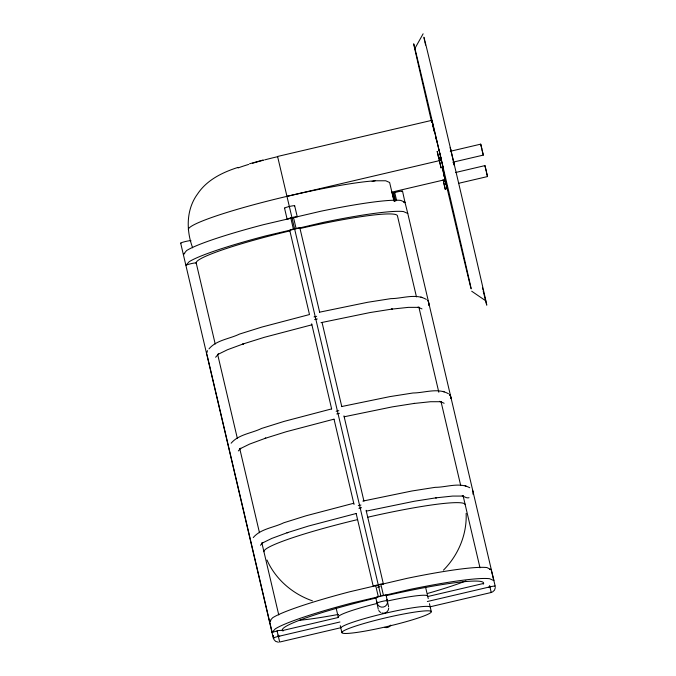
<?xml version="1.0" encoding="UTF-8"?>
<svg xmlns="http://www.w3.org/2000/svg" width="676" height="676" viewBox="0 0 676 676"><rect width="100%" height="100%" fill="white"/><g stroke="black" fill="none" stroke-linecap="round" stroke-linejoin="round"><path stroke-width="1.01" d="M466.136 513.371C467.048 534.496 458.269 555.258 443.448 570.155M206.687 353.261L207.481 350.641M273.18 636.741L273.4 635.381M495.322 587.52L494.528 590.131L492.432 592.075M414.81 48.621L423.125 33.8M208.994 348.867C216.421 340.02 229.553 338.955 239.414 334.105L261.925 327.049L309.49 314.543L289.759 230.398M215.602 357.258L218.61 353.852M401.907 191.604A5.298 0.507 -13.2 0 0 400.969 191.198A5.298 0.507 -13.2 0 0 394.733 192.576L392.241 193.606A5.298 0.507 -13.2 0 0 392.435 193.699M402.55 191.198L405.008 202.487A5.298 0.507 -13.2 0 1 404.518 202.732M196.057 263.158A5.298 0.507 -13.2 0 0 192.939 263.277A5.298 0.507 -13.2 0 0 186.542 264.992L186.044 265.237L189.128 261.747A113.94 10.917 -13.2 0 1 266.082 235.797L323.508 222.345A113.94 10.917 -13.2 0 1 403.445 211.554L407.772 213.447L404.958 202.234A5.298 0.507 -13.2 0 0 403.58 202.318M231.124 443.211C238.552 434.372 251.683 433.308 261.544 428.457L284.055 421.401L331.62 408.895M238.332 450.934L240.74 448.205M253.255 537.564C260.683 528.725 273.814 527.66 283.675 522.81L306.186 515.746L353.751 503.248M260.463 545.278L262.871 542.558M282.171 630.302L278.402 630.547L272.158 632.381L207.025 354.714M373.169 586.43L373.811 586.016M378.273 609.169L375.78 597.55L379.506 596.173M382.177 595.548L386.089 595.133L385.455 595.548M491.122 569.631L486.948 567.57A113.94 10.917 -13.2 0 0 407.011 578.36L349.585 591.813A113.94 10.917 -13.2 0 0 272.631 617.763L269.403 621.421L270.138 621.514M183.441 254.108L183.931 253.872A5.298 0.507 -13.2 0 1 184.725 253.576M217.52 354.621L227.474 349.737L243.664 343.763L242.743 344.067L264.333 337.307L311.898 324.81M239.65 448.965L249.605 444.09L265.795 438.116L264.874 438.42L286.463 431.66L334.029 419.154M261.781 543.318L271.735 538.442L287.925 532.46L287.004 532.773L308.594 526.012L356.159 513.507M269.547 621.252L270.839 620.72M237.994 167.403C222.446 172.372 206.881 179.943 197.586 193.944C186.128 209.467 186.094 230.279 192.652 247.822M438.682 157.584L440.651 156.908L440.989 158.64L438.986 159.147L437.211 151.449L438.986 159.147M374.614 585.72L376.895 585.053M249.512 163.803L263.015 160.068M405.161 202.318L400.834 200.434A113.94 10.917 -13.2 0 0 320.897 211.216L263.479 224.669A113.94 10.917 -13.2 0 0 186.525 250.619L183.492 254.37M314.036 316.934L316.664 316.326M314.661 319.596L317.281 318.979M336.166 411.287L338.786 410.67M336.792 413.94L339.411 413.332M358.297 505.64L360.916 505.023M358.922 508.293L361.542 507.684M489.694 569.462A5.298 0.507 -13.2 0 1 491.072 569.378L493.886 580.591L489.559 578.698A113.94 10.917 -13.2 0 0 409.622 589.489L352.196 602.933A113.94 10.917 -13.2 0 0 275.242 628.891L272.005 632.55L272.749 632.635M439.07 150.528L431.837 120.336L277.582 156.46L380.841 595.843M450.284 151.297L480.72 144.149L481.903 149.092M287.097 196.327L441.343 160.195L440.887 158.235M372.113 181.498L375.188 180.779L385.709 180.771L389.63 182.486L393.897 200.688M455.514 172.524L484.937 165.612L486.12 170.555M391.691 192.17L445.171 179.647M282.424 630.564L338.338 617.467M483.67 583.43L427.756 596.528L428.238 598.581M339.935 621.988L278.368 636.403L278.064 635.094M427.342 601.522L489.931 586.861L491.232 592.489L430.164 606.794L429.446 603.71M452.844 162.215L483.289 155.108L480.72 144.149M459.088 183.204L487.506 176.563L484.937 165.612M319.63 312.168L367.71 302.273L390.897 298.631C402.431 298.581 415.546 293.207 426.336 299.392M321.024 322.655L370.11 312.54L392.342 309.033L391.37 309.169L408.38 307.369L419.297 307.36M341.76 406.521L389.832 396.626L413.028 392.984C424.562 392.933 437.676 387.559 448.467 393.745M344.168 416.779L392.241 406.884L414.472 403.386L413.501 403.521L430.511 401.721L441.428 401.713M362.877 501.093L411.963 490.979L435.158 487.337C446.388 487.362 459.148 482.047 469.744 487.717M366.299 511.132L414.371 501.237L436.603 497.73L435.631 497.874L452.641 496.074L463.559 496.066M439.29 160.187L441.065 167.885L439.29 160.187L441.31 159.747M443.507 181.641L445.281 189.348L443.507 181.641L445.526 181.202L445.873 182.942M379.566 584.427L382.743 583.92M287.875 219.354L287.342 219.362A5.205 0.499 -13.2 0 1 290.19 218.086A5.205 0.499 -13.2 0 1 296.561 216.81M376.524 597.643L375.78 597.55M290.41 230.499L289.869 230.499A5.298 0.507 -13.2 0 1 294.728 228.708A5.298 0.507 -13.2 0 1 299.831 228.167M278.411 642.2L275.673 641.389L273.805 639.403M417.979 307.166L422.001 308.924M450.622 396.93L450.96 398.384M439.687 401.316L444.132 403.276M462.24 495.863L466.263 497.62A5.298 5.273 -11.1 0 0 469 497.705M312.43 600.837C292.607 593.967 275.538 579.315 266.978 560.015M420.852 296.975L422.069 297.524M442.983 391.328L444.2 391.877M465.113 485.681L466.33 486.23M471.713 291.229L485.748 300.812M450.334 395.73L449.548 394.615A5.298 5.273 -11.1 0 1 450.334 395.73L450.824 397.015M483.289 155.108L482.106 150.156M487.506 176.563L486.323 171.619M439.011 150.064L439.552 152.269M443.262 168.248L442.873 166.448M491.215 592.446L491.122 592.049M443.481 172.541L443.228 171.527L443.397 172.304M447.267 188.815L447.512 189.787L447.343 189.052M444.385 176.402L444.081 175.177L444.309 176.174M446.963 187.582L447.309 189.01M453.512 161.75L454.407 165.451L450.233 147.655L450.968 150.875M439.51 152.108L439.958 153.976M439.932 153.858L442.07 162.992M444.183 175.481L443.726 173.571L445.754 182.165M446.566 185.875L447.005 187.742M444.14 175.321L444.935 178.726M445.797 182.588L446.591 185.984M432.099 121.57L433.527 127.637M435.902 137.752L436.848 141.799M442.552 167.707L444.216 174.788M444.647 177.433L445.197 179.816M445.543 181.54L446.65 186.137L445.915 182.934M407.772 213.447L495.187 586.151M489.627 585.551L489.931 586.861M394.733 192.576L396.626 200.662M393.677 192.905L395.578 200.992M392.883 193.201L394.776 201.287M392.384 193.437L394.285 201.532M416.458 296.874L397.454 215.864A103.343 9.903 -13.2 0 0 299.958 228.53M418.866 307.132L438.825 392.249M440.997 401.485L460.719 485.579M463.102 495.745L480.002 567.798M425.525 586.996L427.654 596.097A45.917 4.402 -13.2 0 0 386.968 601.133M431.313 611.67A45.917 4.402 -13.2 0 0 363.511 623.635A45.917 4.402 -13.2 0 0 364.981 631.122A45.917 4.402 -13.2 0 0 431.313 611.67L430.266 607.225A45.917 4.402 -13.2 0 0 384.703 613.377A45.917 4.402 -13.2 0 0 340.848 628.165L341.887 632.618M294.677 205.774L297.288 216.895M299.89 228.023L319.638 312.194M322.046 322.46L341.786 406.631M343.957 415.867L363.933 501.068M366.105 510.304L383.436 584.216M386.089 595.133L388.59 606.752M380.825 584.182L383.427 595.311M293.452 217.283L296.063 228.412M290.79 217.909L293.392 229.037M375.662 585.391L378.273 596.519M284.537 208.149L287.148 219.269M311.67 323.804L331.654 409.005M334.054 419.272L354.038 504.465M356.21 513.709L373.304 586.591M336.099 607.935L338.237 617.044A45.917 4.402 -13.2 0 1 377.242 603.414M340.265 625.68L340.746 627.734L279.678 642.039L277.067 630.843M215.213 344.008L196.209 262.989A103.343 9.903 -13.2 0 1 289.886 230.888M217.613 354.266L237.344 438.361M239.743 448.61L259.474 532.713M261.857 542.879L278.757 614.932M180.678 243.157L273.315 638.11M440.955 158.48L441.327 160.077M442.341 167.538L443.507 172.541M444.445 176.858L445.138 179.748M445.594 181.557L446.76 186.483M443.008 179.765L443.202 180.61L445.205 180.103L442.873 167.978M442.045 162.874L442.543 165.02M444.529 177.154L444.816 178.379M442.501 164.851L442.915 166.659M446.726 186.356L447.132 188.122M447.089 187.953L447.394 189.246M433.975 131.245L432.632 124.452M274.05 638.203A5.298 0.507 -13.2 0 1 274.321 637.561A5.298 0.507 -13.2 0 1 279.712 636.108M386.072 595.674A103.343 9.903 -13.2 0 1 483.222 584.148M283.067 631.021A103.343 9.903 -13.2 0 1 376 598.032M263.927 551.7A103.343 9.903 -13.2 0 1 357.604 519.599M367.676 517.241A103.343 9.903 -13.2 0 1 465.173 504.566M472.465 490.083A5.298 5.273 -11.1 0 1 472.862 494.097M465.958 580.904A103.343 9.903 -13.2 0 1 427.553 593.46M338.515 614.408A103.343 9.903 -13.2 0 1 299.645 620.264M377.445 587.283A5.205 0.499 -13.2 0 1 380.073 586.675M393.821 193.606A5.298 0.507 -13.2 0 1 392.976 193.699M488.604 587.19A5.298 0.507 -13.2 0 1 495.035 586.32M180.881 243.242A5.298 0.507 -13.2 0 1 185.739 241.45A5.298 0.507 -13.2 0 1 190.843 240.91M386.909 599.409A5.298 5.273 -11.1 0 1 383.444 607.04A5.298 5.273 -11.1 0 1 376.946 601.741M377.284 603.203A5.298 0.507 -13.2 0 1 382.143 601.412A5.298 0.507 -13.2 0 1 387.247 600.871M388.725 608.121A5.298 5.273 -11.1 0 1 381.898 613.005M380.639 612.439A5.298 5.273 -11.1 0 1 378.763 610.453M284.74 208.233A5.205 0.499 -13.2 0 1 289.514 206.467A5.205 0.499 -13.2 0 1 294.525 205.943M428.542 302.84A5.324 5.247 41.5 0 1 428.685 304.2M427.401 300.262A5.298 5.273 -11.1 0 1 428.609 305.391M450.672 397.184A5.324 5.247 41.5 0 1 450.816 398.553M188.384 229.612A103.343 9.903 -13.2 0 1 261.113 202.758A103.343 9.903 -13.2 0 1 375.188 180.779M390.753 625.131A5.298 5.273 -11.1 0 1 384.72 627.404M238.07 167.935A51.672 4.952 -13.2 0 1 248.616 164.42M252.587 163.229A51.672 4.952 -13.2 0 1 263.581 160.17M264.62 159.899A51.672 4.952 -13.2 0 1 277.608 156.688M431.71 122.373A125.17 0.431 76.8 0 1 423.244 83.123A125.17 0.431 76.8 0 1 469.558 281.436A125.17 0.431 76.8 0 1 443.895 174.552M424.52 40.239A137.76 0.482 76.8 0 1 456.097 172.312A137.76 0.482 76.8 0 1 483.171 290.807M482.825 289.412A137.76 0.482 76.8 0 1 482.453 287.849M425.601 45.038A137.76 0.482 76.8 0 1 424.849 41.701"/></g></svg>
